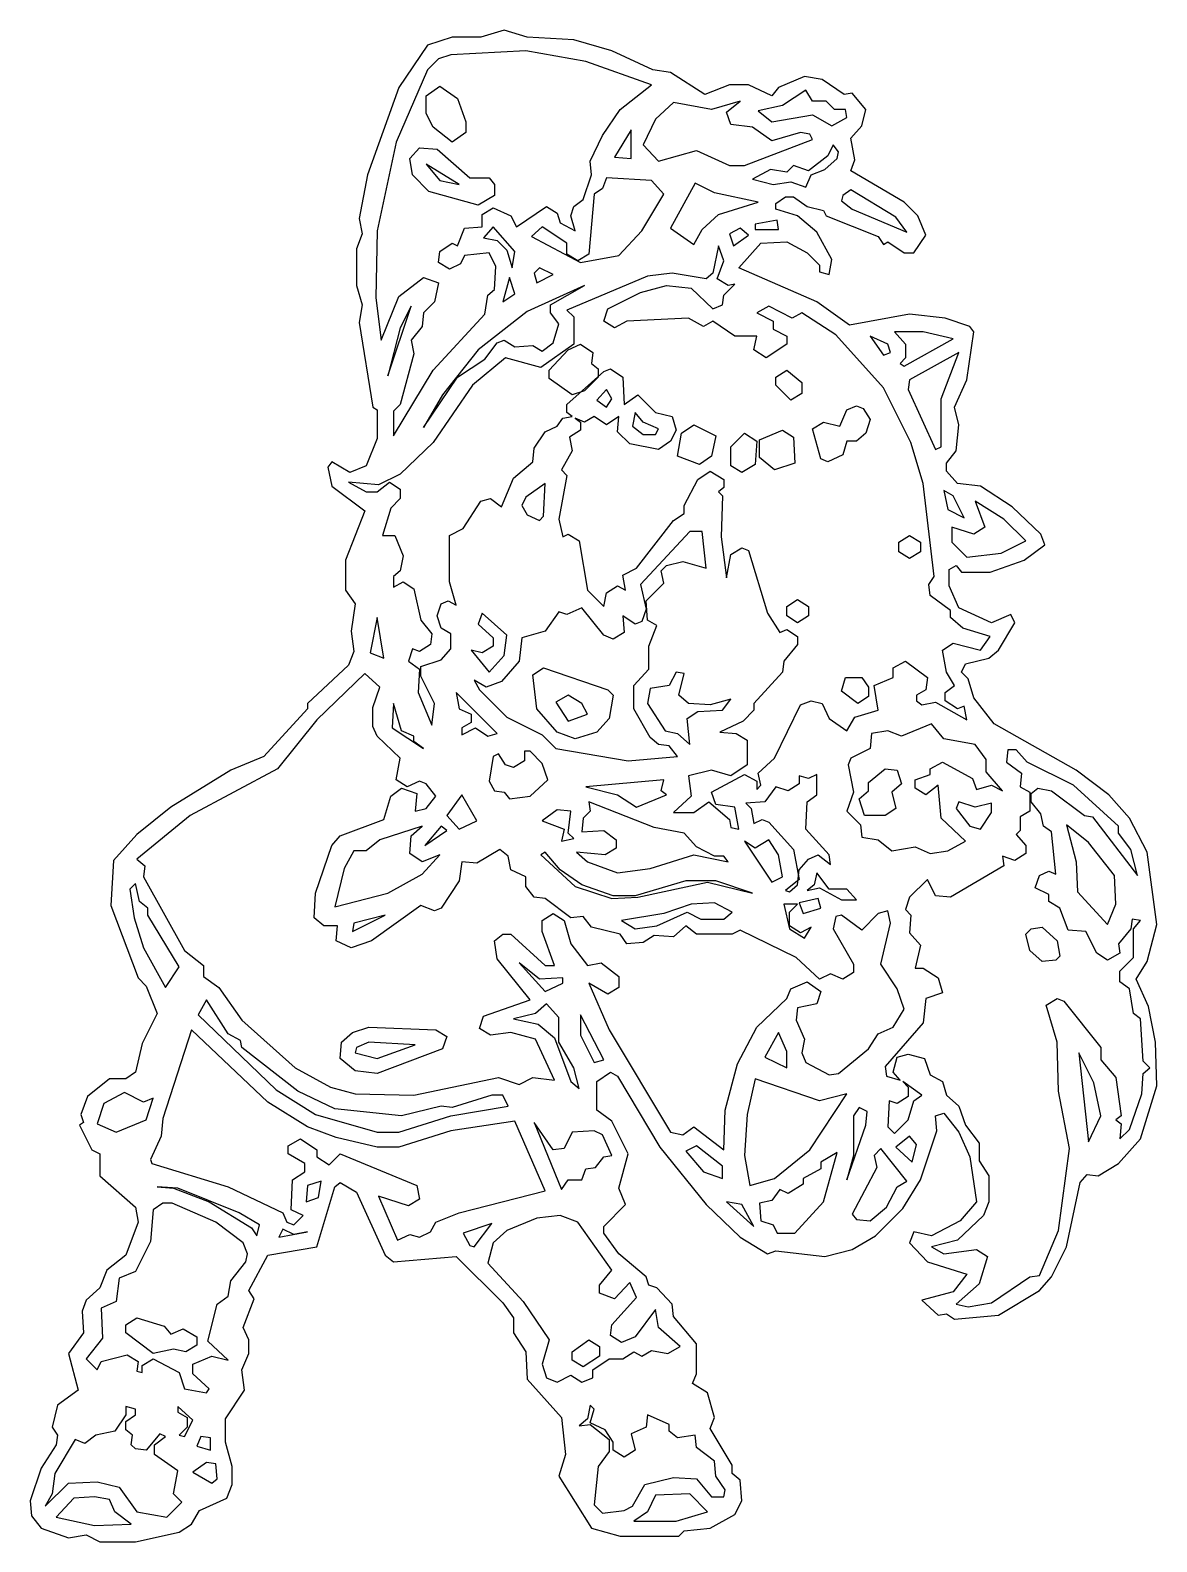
# Model space of a CAD drawing. Header units: millimetres. Extents: x 2 to 31.8, y 2 to 42.
import ezdxf

# ---------------------------------------------------------------- set-up
doc = ezdxf.new("R2010")
doc.units = ezdxf.units.MM
doc.layers.add('CUT_OUTER', color=7, linetype='Continuous')
for name, color, linetype, true_color in [('FILL_BLUE', 3, 'Continuous', 0x2867c5), ('FILL_CREAM', 3, 'Continuous', 0xf1d7bb), ('FILL_DARK_BLUE', 4, 'Continuous', 0x16478e), ('FILL_GRAY', 2, 'Continuous', 0xaeb8c1), ('FILL_HAIR', 5, 'Continuous', 0x95502a), ('FILL_HAIR_DARK', 6, 'Continuous', 0x68351f), ('FILL_RED', 5, 'Continuous', 0xde505d), ('FILL_SKIN', 7, 'Continuous', 0xf2bf94), ('FILL_SKIN_SHADOW', 1, 'Continuous', 0xdc926e), ('FILL_WHITE', 1, 'Continuous', 0xf2f0e9)]:
    doc.layers.add(name, color=color, linetype=linetype, true_color=true_color)

msp = doc.modelspace()

# ---------------------------------------------------------------- linework, layer by layer
at = {"layer": 'CUT_OUTER'}
msp.add_lwpolyline([(23.733, 40.339), (23.516, 40.303), (22.939, 40.7), (22.469, 40.773), (21.783, 40.484), (21.603, 40.267), (20.989, 40.556), (20.484, 40.556), (19.834, 40.303), (18.931, 40.881), (18.462, 40.953), (17.379, 41.458), (16.368, 41.747), (15.141, 41.819), (14.527, 42), (13.913, 41.819), (13.155, 41.819), (12.505, 41.603), (11.747, 40.484), (10.917, 38.173), (10.7, 37.018), (10.773, 36.621), (10.628, 36.224), (10.628, 35.249), (10.773, 34.744), (10.7, 34.274), (11.061, 32.036), (11.17, 31.964), (11.17, 31.206), (10.881, 30.484), (10.448, 30.303), (9.978, 30.592), (9.87, 30.448), (9.978, 29.942), (10.845, 29.292), (10.339, 27.993), (10.339, 27.199), (10.592, 26.838), (10.484, 26.116), (10.556, 25.574), (10.412, 25.213), (9.329, 24.202), (9.329, 24.058), (8.173, 22.794), (7.307, 22.433), (5.718, 21.458), (4.816, 20.736), (4.202, 20.051), (4.13, 18.859), (4.852, 16.946), (5.069, 16.729), (5.357, 16.007), (4.96, 15.213), (4.78, 14.455), (4.527, 14.274), (4.094, 14.274), (3.516, 13.805), (3.336, 13.336), (3.408, 13.119), (3.3, 13.047), (3.625, 12.397), (3.841, 12.289), (3.841, 11.711), (4.78, 10.881), (4.852, 10.484), (4.527, 9.617), (4.022, 9.22), (3.841, 8.751), (3.48, 8.426), (3.372, 8.137), (3.408, 7.56), (3.011, 7.018), (3.264, 6.043), (2.722, 5.646), (2.578, 5.069), (2.722, 4.852), (2.686, 4.599), (2.289, 3.986), (2, 3.119), (2.036, 2.722), (2.289, 2.397), (3.011, 2.144), (3.48, 2.217), (3.841, 2.036), (4.78, 2.036), (5.935, 2.289), (6.26, 2.505), (6.477, 2.866), (7.199, 3.191), (7.343, 3.552), (7.343, 4.022), (7.162, 4.671), (7.162, 5.285), (7.668, 6.043), (7.596, 6.585), (7.776, 7.018), (7.776, 7.379), (7.632, 7.704), (7.921, 8.462), (7.776, 8.679), (8.282, 9.617), (9.581, 9.834), (10.051, 11.422), (10.195, 11.531), (10.628, 11.278), (11.386, 9.617), (11.603, 9.437), (13.264, 9.581), (14.491, 8.354), (14.78, 7.957), (14.78, 7.56), (15.105, 7.054), (15.141, 6.332), (16.043, 5.321), (16.152, 4.347), (15.971, 3.769), (16.838, 2.397), (17.596, 2.181), (19.148, 2.181), (19.292, 2.325), (19.978, 2.397), (20.628, 2.758), (20.809, 3.119), (20.773, 3.661), (20.556, 3.841), (20.556, 4.058), (19.978, 5.032), (20.087, 5.321), (19.906, 5.971), (19.509, 6.224), (19.617, 6.477), (19.617, 7.271), (19.004, 7.993), (18.968, 8.318), (18.57, 8.751), (18.354, 8.823), (18.282, 9.04), (17.56, 9.653), (17.162, 10.195), (17.162, 10.375), (17.74, 10.953), (17.56, 11.386), (17.812, 12.289), (17.379, 13.155), (16.982, 13.444), (16.982, 14.202), (17.343, 14.455), (17.523, 14.347), (18.643, 12.469), (19.87, 10.953), (20.773, 10.087), (21.495, 9.653), (21.711, 9.726), (23.011, 9.581), (23.733, 9.762), (24.347, 10.123), (25.069, 10.845), (25.538, 11.603), (25.971, 12.903), (25.935, 13.3), (26.152, 13.372), (26.549, 12.866), (26.838, 12.217), (27.018, 11.025), (26.585, 10.52), (25.827, 10.123), (25.357, 10.231), (25.249, 9.942), (25.718, 9.437), (26.765, 9.112), (26.404, 8.643), (25.574, 8.426), (26.007, 8.029), (26.224, 8.065), (26.44, 7.921), (27.596, 8.029), (28.679, 8.679), (29.004, 9.04), (29.401, 9.834), (29.762, 11.531), (29.942, 11.747), (30.231, 11.711), (30.773, 12.036), (31.35, 12.686), (31.783, 14.094), (31.747, 15.249), (31.567, 16.188), (31.242, 16.91), (31.531, 17.379), (31.783, 18.354), (31.531, 20.267), (31.061, 21.17), (30.52, 21.783), (29.653, 22.433), (27.487, 23.661), (26.946, 24.347), (26.801, 24.852), (26.621, 25.032), (26.729, 25.249), (27.343, 25.394), (27.596, 25.61), (28.029, 26.332), (27.921, 26.549), (27.415, 26.332), (26.549, 26.729), (26.296, 27.307), (26.296, 27.74), (26.477, 27.848), (26.621, 27.668), (27.379, 27.668), (28.282, 27.993), (28.823, 28.39), (28.715, 28.679), (27.957, 29.401), (27.126, 29.942), (26.513, 30.014), (26.224, 30.339), (26.224, 30.556), (26.477, 30.881), (26.549, 31.567), (26.44, 32.036), (26.765, 32.758), (26.946, 34.022), (26.838, 34.166), (26.188, 34.383), (25.249, 34.491), (23.661, 34.202), (22.794, 34.816), (20.736, 35.718), (21.314, 36.368), (22, 36.404), (22.542, 36.116), (22.866, 35.791), (22.866, 35.61), (23.119, 35.538), (23.191, 35.935), (22.794, 36.657), (22.289, 37.09), (21.711, 37.271), (21.711, 37.415), (21.964, 37.596), (22.181, 37.596), (22.542, 37.343), (22.975, 37.235), (23.047, 37.09), (24.419, 36.549), (24.563, 36.332), (24.671, 36.404), (25.105, 36.116), (25.357, 36.116), (25.682, 36.585), (25.466, 37.09), (25.105, 37.451), (23.697, 38.282), (23.805, 38.57), (23.697, 39.148), (23.986, 39.473), (24.094, 39.906)], close=True, dxfattribs=at)
at = {"layer": 'FILL_BLUE'}
for points in [[(24.852, 34.022), (25.141, 33.697), (25.141, 33.336), (24.996, 33.191), (25.105, 33.119), (26.404, 33.841), (25.61, 34.022)], [(26.368, 28.859), (26.368, 28.462), (26.765, 28.065), (27.668, 28.173), (28.318, 28.498), (27.74, 29.076), (26.982, 29.545), (27.235, 28.859), (26.946, 28.679)], [(11.603, 24.202), (11.567, 23.552), (12.397, 23.011), (12.144, 23.191), (12.144, 23.336), (11.819, 23.48)], [(13.408, 21.783), (13.011, 21.242), (13.336, 20.881), (13.805, 21.097)], [(16.44, 20.267), (16.729, 20.014), (17.523, 19.726), (18.39, 19.834), (19.545, 20.195), (20.448, 20.014), (20.339, 20.159), (20.087, 20.159), (19.617, 20.412), (19.292, 20.773), (18.498, 20.917), (16.765, 21.603), (16.801, 21.35), (16.621, 21.17), (16.585, 20.809), (17.162, 20.845), (17.487, 20.592), (17.487, 20.375), (17.199, 20.195)], [(12.361, 20.953), (11.242, 20.592), (10.881, 20.303), (10.556, 20.303), (10.303, 19.834), (10.051, 18.823), (11.458, 19.184), (12.361, 19.69), (12.83, 20.195), (12.361, 20.014), (12.036, 20.231), (12.072, 20.7)], [(15.502, 20.195), (16.404, 19.365), (17.379, 19.04), (18.065, 19.076), (19.906, 19.473), (21.097, 19.184), (20.123, 19.509), (19.329, 19.509), (17.993, 19.112), (17.415, 19.112), (16.585, 19.401), (16.007, 19.798), (15.61, 20.267)], [(5.177, 12.144), (5.213, 12.036), (7.235, 11.422), (8.679, 10.736), (8.787, 10.484), (8.968, 10.412), (9.22, 10.664), (8.895, 10.809), (8.931, 11.603), (9.256, 11.819), (9.256, 12.036), (8.823, 12.289), (8.823, 12.505), (9.148, 12.686), (9.581, 12.397), (9.581, 12.217), (9.906, 12), (10.195, 12.289), (12.217, 11.458), (12.289, 11.097), (12, 10.917), (11.206, 11.17), (11.711, 10.014), (12.036, 10.159), (12.289, 10.087), (12.578, 10.231), (12.722, 10.484), (13.336, 10.736), (15.61, 11.314), (14.816, 13.155), (13.119, 12.903), (11.747, 12.469), (11.17, 12.469), (10.087, 12.722), (9.329, 13.011), (8.282, 13.661), (6.26, 15.574), (5.502, 13.227), (5.466, 12.758)]]:
    msp.add_lwpolyline(points, close=True, dxfattribs=at)
at = {"layer": 'FILL_CREAM'}
for points in [[(12.469, 38.462), (12.83, 38.029), (13.336, 37.921)], [(18.751, 37.668), (18.426, 38.029), (17.235, 38.101), (17.126, 37.812), (16.91, 37.668), (16.765, 36.079), (16.477, 35.899), (16.188, 36.079), (16.188, 36.368), (15.538, 36.801), (15.249, 36.549), (16.549, 35.863), (17.56, 36.043), (18.173, 36.693)], [(14.238, 36.801), (13.986, 36.513), (14.347, 36.44), (14.599, 36.188), (14.744, 35.718), (14.816, 36.152)], [(14.671, 35.466), (14.491, 34.816), (14.816, 35.032)], [(12.072, 34.708), (11.783, 34.13), (11.458, 32.866)], [(11.17, 26.477), (10.989, 25.538), (11.35, 25.394)], [(13.949, 26.585), (13.841, 26.296), (14.238, 25.935), (14.238, 25.718), (13.949, 25.538), (13.661, 25.61), (14.13, 25.032), (14.527, 25.466), (14.599, 26.007)], [(19.076, 25.032), (18.895, 24.671), (18.39, 24.599), (18.318, 24.202), (18.787, 23.48), (19.112, 23.408), (19.437, 23.119), (19.365, 23.805), (19.653, 23.986), (20.303, 24.022), (20.52, 24.31), (19.978, 24.166), (19.401, 24.202), (19.148, 24.419), (19.292, 24.996)], [(4.78, 19.437), (4.635, 19.292), (4.744, 18.534), (4.996, 17.74), (5.574, 16.693), (5.935, 17.235), (5.105, 18.606), (5.105, 18.787), (4.888, 18.968)], [(20.556, 18.679), (20.087, 18.931), (19.473, 18.895), (18.751, 18.643), (17.632, 18.462), (17.993, 18.245), (18.57, 18.318), (19.365, 18.679), (19.726, 18.498), (20.339, 18.498)], [(11.386, 18.606), (10.556, 18.39), (10.52, 18.173)], [(14.924, 17.343), (15.61, 16.585), (16.079, 16.801), (16.079, 16.946), (15.466, 16.91)], [(14.78, 15.863), (15.43, 15.718), (15.863, 15.357), (16.296, 14.202), (16.513, 14.022), (16.368, 14.563), (15.971, 15.249), (15.971, 15.899), (15.646, 16.26), (15.357, 16.007)], [(10.592, 14.96), (11.17, 14.816), (12.181, 15.177), (10.953, 15.249), (10.628, 15.105)], [(19.329, 12.361), (19.798, 11.819), (20.303, 11.639), (20.303, 11.964), (19.617, 12.505)], [(23.336, 12.325), (22.903, 12.072), (22.903, 11.892), (22.433, 11.639), (22.433, 11.495), (22.036, 11.242), (21.819, 11.35), (21.603, 11.061), (21.278, 10.989), (21.314, 10.52), (21.639, 10.412), (21.747, 10.195), (22.217, 10.195), (22.975, 11.025)], [(6.296, 3.877), (6.801, 3.588), (6.946, 3.697), (6.91, 4.094), (6.657, 4.13)]]:
    msp.add_lwpolyline(points, close=True, dxfattribs=at)
at = {"layer": 'FILL_DARK_BLUE'}
for points in [[(24.202, 33.913), (24.563, 33.408), (24.744, 33.48), (24.671, 33.697)], [(26.549, 33.48), (25.249, 32.758), (25.213, 32.505), (25.935, 30.917), (26.079, 30.989), (26.079, 32.253)], [(26.152, 29.834), (26.26, 29.329), (26.693, 29.112), (26.404, 29.69)], [(13.264, 24.491), (13.336, 24.058), (13.661, 23.913), (13.661, 23.697), (13.408, 23.552), (13.408, 23.372), (13.769, 23.552), (14.094, 23.336), (14.347, 23.408)], [(18.823, 21.783), (18.679, 21.892), (18.751, 22.181), (16.693, 22), (17.523, 21.783), (18.029, 21.458)], [(15.538, 21.097), (16.116, 20.881), (16.043, 20.556), (16.368, 20.628), (16.224, 20.773), (16.296, 21.35), (15.935, 21.386)], [(13.011, 20.845), (12.866, 20.953), (12.433, 20.448)], [(6.44, 15.971), (8.498, 13.986), (9.545, 13.336), (11.17, 12.866), (11.747, 12.866), (13.119, 13.3), (14.635, 13.552), (14.491, 13.841), (14.202, 13.841), (13.155, 13.516), (12.866, 13.552), (11.819, 13.3), (10.051, 13.48), (9.076, 13.949), (7.596, 15.105), (7.56, 15.285), (7.235, 15.466), (6.657, 16.368)], [(16.549, 15.971), (16.549, 15.43), (16.91, 14.708), (17.162, 14.78)], [(9.69, 11.567), (9.329, 11.458), (9.292, 11.025), (9.617, 11.134)], [(8.57, 10.087), (9.329, 10.231), (8.968, 10.159), (8.679, 10.303)]]:
    msp.add_lwpolyline(points, close=True, dxfattribs=at)
at = {"layer": 'FILL_GRAY'}
for points in [[(6.513, 4.816), (6.404, 4.563), (6.765, 4.455), (6.765, 4.78)], [(2.686, 2.686), (3.697, 2.469), (4.671, 2.505), (4.238, 2.83), (4.094, 3.155), (3.697, 3.227), (3.155, 3.191)], [(19.906, 2.83), (19.437, 3.3), (18.534, 3.264), (18.318, 2.83), (17.957, 2.578), (19.076, 2.578)]]:
    msp.add_lwpolyline(points, close=True, dxfattribs=at)
at = {"layer": 'FILL_HAIR'}
for points in [[(21.747, 36.982), (21.17, 36.874), (21.17, 36.729), (21.783, 36.729)], [(20.195, 36.296), (20.051, 35.574), (19.87, 35.43), (18.968, 35.574), (18.318, 35.502), (16.188, 34.599), (16.368, 34.419), (16.368, 33.697), (15.502, 33.083), (14.563, 33.336), (13.697, 32.614), (12.65, 31.097), (11.783, 30.267), (11.206, 29.978), (10.412, 30.051), (10.881, 29.798), (11.17, 29.798), (11.495, 30.051), (11.783, 29.87), (11.783, 29.617), (11.531, 29.365), (11.314, 28.643), (11.639, 28.643), (11.856, 28.101), (11.783, 27.704), (11.603, 27.56), (11.603, 27.271), (11.856, 27.415), (12.144, 27.235), (12.325, 26.404), (12.614, 26.043), (12.578, 25.755), (12.289, 25.574), (12.108, 25.646), (12, 25.321), (12.289, 25.105), (12.253, 24.491), (12.614, 23.625), (12.686, 24.202), (12.325, 24.924), (12.325, 25.177), (12.866, 25.357), (13.119, 25.646), (13.119, 26.043), (12.866, 26.188), (12.758, 26.513), (12.866, 26.838), (13.047, 26.91), (13.264, 26.801), (13.083, 27.415), (13.083, 28.643), (13.444, 28.823), (13.913, 29.545), (14.166, 29.617), (14.455, 29.401), (14.78, 30.159), (15.285, 30.592), (15.321, 30.953), (15.61, 31.386), (15.935, 31.531), (16.079, 31.747), (16.332, 31.783), (16.188, 31.892), (16.188, 32.108), (17.162, 32.975), (17.343, 33.047), (17.668, 32.83), (17.704, 32.108), (18.065, 32.361), (18.534, 31.892), (18.968, 31.783), (19.076, 31.422), (18.931, 31.134), (18.606, 30.917), (17.848, 31.061), (17.523, 31.386), (17.56, 31.783), (17.235, 31.567), (16.91, 31.783), (16.657, 31.639), (16.404, 31.747), (16.549, 31.639), (16.549, 31.422), (16.26, 31.242), (16.332, 30.881), (16.043, 30.375), (16.188, 30.231), (15.971, 29.076), (16.079, 28.606), (16.224, 28.679), (16.513, 28.498), (16.729, 27.199), (17.162, 26.765), (17.235, 27.126), (17.523, 27.307), (17.74, 27.199), (17.668, 27.596), (18.029, 27.776), (19.004, 29.04), (19.292, 29.22), (19.292, 29.437), (19.653, 30.123), (19.978, 30.339), (20.339, 30.123), (20.339, 29.906), (20.195, 29.798), (20.303, 29.69), (20.267, 28.606), (20.412, 27.523), (20.52, 28.137), (20.809, 28.318), (20.989, 28.245), (21.495, 26.585), (21.819, 26.079), (22, 26.152), (22.289, 25.971), (22.289, 25.755), (21.928, 25.321), (21.892, 25.032), (21.134, 24.202), (21.134, 24.022), (20.845, 23.733), (20.231, 23.444), (20.664, 23.408), (20.953, 23.227), (20.953, 22.578), (20.52, 22.289), (20.014, 22.433), (19.401, 22.289), (19.473, 21.747), (19.004, 21.314), (19.545, 21.314), (19.942, 21.603), (20.484, 21.134), (20.52, 20.917), (20.736, 20.881), (20.628, 21.458), (20.123, 21.531), (20.014, 21.856), (20.881, 22.325), (21.206, 22.144), (21.206, 21.928), (21.314, 22.036), (21.242, 22.361), (21.675, 22.758), (22.361, 24.166), (22.65, 24.274), (22.939, 24.202), (23.119, 23.805), (23.588, 23.48), (23.805, 23.841), (24.419, 24.022), (24.31, 24.671), (24.816, 24.888), (24.816, 25.141), (25.141, 25.321), (25.718, 24.888), (25.682, 24.563), (25.43, 24.419), (25.43, 24.274), (25.574, 24.166), (25.935, 24.238), (26.765, 23.769), (26.693, 24.13), (26.513, 24.058), (26.188, 24.274), (26.188, 24.491), (26.44, 24.671), (26.224, 25.032), (26.116, 25.61), (26.404, 25.791), (27.126, 25.61), (27.379, 25.971), (26.657, 26.188), (26.332, 26.477), (26.332, 26.657), (25.791, 27.054), (25.755, 27.343), (25.899, 27.56), (25.61, 30.014), (25.285, 31.097), (24.563, 32.542), (23.3, 33.949), (22.397, 34.527), (22.144, 34.383), (21.531, 34.708), (21.206, 34.527), (21.639, 34.31), (21.639, 34.094), (22, 33.913), (22, 33.697), (21.458, 33.336), (21.134, 33.552), (21.206, 33.913), (20.628, 33.913), (20.051, 34.31), (19.798, 34.166), (19.401, 34.383), (17.776, 34.31), (17.451, 34.13), (17.162, 34.31), (17.271, 34.635), (18.137, 35.069), (18.823, 35.249), (19.473, 35.177), (20.051, 34.635), (20.303, 34.744), (20.339, 34.996), (20.628, 35.285), (20.448, 35.249), (20.159, 35.43), (20.339, 35.899)], [(16.549, 33.697), (16.874, 33.48), (16.838, 33.191), (17.018, 33.047), (17.018, 32.83), (16.657, 32.469), (16.332, 32.361), (15.718, 32.794), (15.718, 33.011), (16.224, 33.552)], [(22, 33.011), (22.397, 32.686), (22.397, 32.397), (22.108, 32.217), (21.711, 32.614), (21.711, 32.83)], [(24.022, 32), (24.202, 31.711), (24.094, 31.35), (23.841, 31.134), (23.588, 31.134), (23.48, 30.773), (23.083, 30.592), (22.903, 30.664), (22.686, 31.458), (22.975, 31.639), (23.408, 31.531), (23.588, 31.964), (23.841, 32.072)], [(19.545, 31.567), (20.123, 31.278), (20.014, 30.736), (19.69, 30.52), (19.112, 30.736), (19.22, 31.35)], [(20.881, 31.35), (21.206, 31.134), (21.17, 30.52), (20.809, 30.303), (20.52, 30.484), (20.52, 30.989)], [(21.892, 31.422), (22.181, 31.242), (22.217, 30.556), (21.675, 30.375), (21.278, 30.7), (21.278, 31.17)], [(25.249, 28.643), (25.538, 28.462), (25.538, 28.209), (25.249, 28.029), (24.96, 28.209), (24.96, 28.462)], [(22.289, 26.946), (22.578, 26.765), (22.578, 26.513), (22.289, 26.332), (22, 26.513), (22, 26.765)], [(23.552, 24.888), (23.986, 24.888), (24.166, 24.635), (24.166, 24.383), (23.877, 24.202), (23.444, 24.527)], [(28.065, 22.975), (27.848, 22.975), (27.812, 22.65), (28.209, 22.361), (28.173, 22), (28.426, 21.856), (28.426, 21.35), (28.173, 21.206), (28.173, 20.845), (28.065, 20.736), (28.318, 20.448), (28.318, 20.231), (28.029, 20.051), (27.704, 20.159), (27.74, 19.906), (26.332, 19.076), (25.935, 19.112), (25.718, 19.545), (25.249, 19.076), (25.141, 18.751), (25.285, 18.606), (25.249, 18.137), (25.538, 17.812), (25.394, 17.199), (25.61, 17.199), (26.007, 16.946), (26.116, 16.549), (25.682, 16.404), (25.61, 15.755), (24.599, 14.599), (24.635, 14.347), (24.996, 14.238), (24.816, 14.455), (24.924, 14.852), (25.213, 14.924), (25.646, 14.816), (25.791, 14.383), (26.116, 14.202), (26.224, 13.841), (26.549, 13.552), (26.729, 13.047), (27.09, 12.578), (27.09, 12.108), (27.343, 11.711), (27.343, 11.025), (27.199, 10.664), (26.513, 10.014), (25.827, 9.834), (26.152, 9.653), (27.018, 9.762), (27.307, 9.581), (27.09, 8.859), (26.477, 8.318), (26.801, 8.245), (27.415, 8.354), (28.426, 9.04), (28.679, 9.076), (29.184, 10.267), (29.473, 12.433), (29.184, 13.949), (29.148, 15.249), (28.859, 16.224), (29.148, 16.404), (29.329, 16.332), (30.303, 15.105), (30.303, 14.78), (30.7, 14.31), (30.845, 13.3), (30.7, 13.191), (30.845, 13.083), (30.809, 12.686), (31.061, 12.939), (31.386, 13.877), (31.422, 14.419), (31.603, 14.563), (31.422, 14.744), (31.35, 15.863), (31.17, 16.007), (31.061, 16.657), (30.809, 16.838), (30.809, 17.126), (31.17, 17.487), (31.17, 18.245), (31.35, 18.462), (31.134, 18.498), (31.097, 18.245), (30.773, 17.848), (30.809, 17.596), (30.484, 17.415), (30.195, 17.596), (29.906, 18.173), (29.437, 18.209), (29.22, 18.787), (28.931, 18.968), (28.931, 19.148), (28.57, 19.329), (28.679, 19.653), (28.931, 19.762), (29.112, 19.69), (29.004, 20.809), (28.787, 20.953), (28.715, 21.278), (28.462, 21.603), (28.462, 21.819), (28.643, 21.964), (29.004, 21.892), (29.87, 21.242), (30.087, 21.206), (31.278, 19.653), (31.097, 20.339), (30.773, 20.773), (30.773, 20.953), (29.581, 22.036), (28.354, 22.65)], [(20.881, 20.556), (21.603, 19.473), (21.892, 19.617), (21.783, 20.195), (21.531, 20.592), (21.17, 20.375)], [(22.542, 19.256), (22.866, 19.329), (23.444, 19.004), (23.841, 19.004), (23.588, 19.292), (23.119, 19.292), (22.794, 19.726), (22.722, 19.401)], [(21.928, 18.895), (22.072, 18.245), (22.469, 17.993), (22.65, 18.282), (22.361, 18.137), (22.072, 18.318), (22.072, 18.679), (22.289, 18.895)], [(28.462, 18.245), (28.751, 18.282), (29.148, 17.921), (29.22, 17.523), (29.112, 17.415), (28.751, 17.379), (28.426, 17.668), (28.318, 18.101)], [(25.069, 14.202), (25.213, 14.058), (25.213, 13.805), (24.924, 13.625), (24.708, 13.697), (24.671, 13.011), (24.852, 12.83), (25.213, 13.191), (25.357, 13.697), (25.574, 13.841)], [(24.491, 12.433), (24.31, 12.253), (24.383, 11.928), (23.733, 10.7), (23.841, 10.556), (24.202, 10.52), (24.635, 10.881), (24.924, 11.422), (25.177, 11.567)]]:
    msp.add_lwpolyline(points, close=True, dxfattribs=at)
at = {"layer": 'FILL_HAIR_DARK'}
for points in [[(22.794, 22.325), (22.578, 22.217), (22.325, 22.289), (22.325, 22.072), (22.036, 21.892), (21.711, 22), (21.422, 21.603), (20.917, 21.567), (21.061, 21.422), (21.134, 21.025), (21.35, 21.134), (21.531, 21.061), (22.181, 20.339), (22.325, 19.545), (21.964, 19.256), (22.072, 19.22), (22.289, 19.401), (22.325, 19.798), (22.578, 20.087), (22.83, 20.195), (23.155, 19.942), (23.119, 20.195), (22.505, 20.881), (22.542, 21.603), (22.794, 21.783)], [(22.83, 19.04), (22.325, 18.931), (22.433, 18.643), (22.903, 18.787)], [(25.249, 12.758), (24.888, 12.469), (25.321, 12.072), (25.43, 12.542)]]:
    msp.add_lwpolyline(points, close=True, dxfattribs=at)
at = {"layer": 'FILL_RED'}
msp.add_lwpolyline([(26.549, 21.603), (26.477, 21.422), (26.838, 20.953), (27.126, 20.881), (27.415, 21.314), (27.415, 21.567), (26.982, 21.458)], close=True, dxfattribs=at)
at = {"layer": 'FILL_SKIN'}
for points in [[(21.242, 39.87), (21.603, 39.581), (22.686, 39.762), (23.191, 39.473), (23.588, 39.69), (23.552, 39.906), (23.264, 39.906), (23.047, 40.123), (22.686, 40.123), (22.505, 40.412), (21.892, 40.014)], [(17.884, 39.365), (17.451, 38.643), (17.884, 38.606)], [(23.372, 38.787), (23.227, 38.968), (23.083, 38.679), (22.578, 38.282), (22.181, 38.426), (22, 38.245), (21.567, 38.318), (21.097, 38.065), (21.639, 37.921), (22.108, 37.993), (22.505, 37.848), (22.65, 38.173), (23.011, 38.318), (23.336, 38.606)], [(15.899, 24.238), (16.224, 23.733), (16.729, 23.913), (16.585, 24.202), (16.224, 24.419)], [(21.783, 15.502), (21.422, 14.852), (22, 14.563), (22, 14.996)], [(23.588, 13.877), (22.866, 13.697), (21.17, 14.274), (20.953, 13.336), (20.881, 12.253), (21.025, 11.458), (21.675, 11.639), (22.614, 12.397)], [(5.357, 11.422), (5.791, 11.386), (6.729, 11.025), (7.848, 10.339), (7.993, 10.123), (8.065, 10.412), (7.523, 10.736), (5.899, 11.386)], [(14.202, 10.448), (13.444, 10.195), (13.625, 9.87), (13.733, 9.834)]]:
    msp.add_lwpolyline(points, close=True, dxfattribs=at)
at = {"layer": 'FILL_SKIN_SHADOW'}
for points in [[(20.773, 36.765), (20.484, 36.621), (20.592, 36.296), (20.989, 36.585)], [(16.657, 35.249), (15.141, 34.563), (13.841, 33.552), (12.903, 32.361), (12.397, 31.495), (13.3, 32.83), (14.022, 33.3), (14.347, 33.733), (14.527, 33.805), (14.816, 33.625), (15.285, 33.661), (15.538, 33.516), (15.827, 33.733), (15.971, 34.238), (15.755, 34.527), (15.755, 34.744)], [(17.235, 32.505), (16.982, 32.217), (17.235, 32.036), (17.379, 32.253)], [(17.993, 31.892), (17.921, 31.531), (18.209, 31.314), (18.534, 31.314), (18.606, 31.458), (18.209, 31.639)]]:
    msp.add_lwpolyline(points, close=True, dxfattribs=at)
at = {"layer": 'FILL_WHITE'}
for points in [[(18.426, 40.556), (16.693, 41.17), (15.105, 41.458), (13.119, 41.35), (12.794, 41.242), (12.505, 40.953), (11.675, 39.04), (11.17, 36.693), (11.134, 34.924), (11.278, 33.805), (11.747, 34.96), (12.397, 35.466), (12.794, 35.321), (12.686, 34.816), (12.397, 34.527), (12.361, 34.166), (12.072, 33.805), (12.144, 33.444), (11.783, 32.108), (11.603, 31.928), (11.603, 31.278), (12.65, 33.011), (14.022, 34.491), (14.094, 34.996), (14.274, 35.141), (14.31, 35.755), (14.13, 36.116), (13.48, 36.043), (13.372, 35.827), (13.083, 35.682), (12.794, 35.863), (12.83, 36.152), (13.155, 36.368), (13.3, 36.296), (13.48, 36.765), (13.949, 36.801), (13.949, 37.126), (14.238, 37.307), (14.708, 37.09), (14.852, 36.801), (15.646, 37.343), (15.935, 37.162), (16.007, 36.91), (16.404, 36.693), (16.296, 37.09), (16.368, 37.343), (16.621, 37.523), (16.838, 38.173), (16.801, 38.534), (17.126, 39.22), (17.596, 39.906)], [(12.83, 40.52), (13.3, 40.195), (13.516, 39.581), (13.516, 39.292), (13.155, 39.04), (12.65, 39.437), (12.469, 39.798), (12.469, 40.267)], [(22.686, 39.112), (22.614, 39.256), (22.361, 39.292), (21.603, 39.076), (21.097, 39.437), (20.52, 39.509), (20.412, 39.834), (20.773, 40.123), (20.014, 39.906), (19.004, 40.087), (18.534, 39.653), (18.209, 38.968), (18.606, 38.534), (19.617, 38.823), (20.484, 38.426), (20.881, 38.426)], [(12.036, 38.606), (12.289, 38.895), (12.758, 38.859), (13.625, 38.101), (14.13, 38.101), (14.274, 37.921), (14.274, 37.632), (13.841, 37.379), (12.542, 37.74), (12.108, 38.173)], [(18.931, 36.765), (19.545, 36.332), (19.762, 36.729), (20.195, 37.126), (21.242, 37.451), (20.087, 37.704), (19.581, 37.957)], [(23.48, 37.632), (23.444, 37.487), (23.733, 37.271), (25.177, 36.657), (24.888, 37.054), (23.697, 37.776)], [(15.321, 35.574), (15.394, 35.321), (15.827, 35.538), (15.466, 35.718)], [(15.61, 30.014), (15.105, 29.653), (14.996, 29.437), (15.141, 29.184), (15.466, 29.04), (15.574, 29.148)], [(19.762, 28.751), (19.437, 28.751), (18.137, 27.343), (18.282, 26.693), (18.173, 26.368), (17.993, 26.296), (17.668, 26.513), (17.704, 26.079), (17.415, 25.899), (17.162, 26.007), (16.585, 26.729), (16.188, 26.549), (15.971, 26.621), (15.61, 26.116), (14.996, 25.935), (14.924, 25.321), (14.455, 24.78), (14.058, 24.635), (13.733, 24.816), (13.877, 24.563), (14.599, 23.841), (15.538, 23.372), (15.899, 23.011), (17.812, 22.686), (19.112, 22.794), (18.895, 23.083), (18.606, 23.119), (18.39, 23.3), (17.957, 24.058), (17.957, 24.671), (18.354, 25.105), (18.354, 25.718), (18.57, 26.26), (18.318, 26.404), (18.282, 26.91), (18.751, 27.379), (18.679, 27.704), (18.823, 27.848), (19.256, 27.957), (19.87, 27.776)], [(4.816, 20.087), (5.032, 19.906), (4.996, 19.617), (6.079, 17.668), (6.585, 17.271), (6.585, 16.982), (6.982, 16.693), (7.596, 15.827), (9.004, 14.563), (9.942, 14.058), (10.592, 13.877), (12.144, 13.841), (14.383, 14.31), (14.924, 14.13), (15.285, 14.31), (15.863, 14.238), (15.357, 15.321), (14.708, 15.502), (14.166, 15.43), (13.877, 15.61), (13.986, 15.935), (15.213, 16.368), (14.347, 17.451), (14.274, 17.921), (14.491, 18.101), (14.708, 18.101), (15.61, 17.271), (15.863, 17.271), (15.538, 18.173), (15.538, 18.462), (15.827, 18.643), (16.116, 18.462), (16.296, 17.848), (16.729, 17.271), (17.09, 17.343), (17.56, 16.982), (17.56, 16.693), (17.271, 16.513), (16.765, 16.801), (17.307, 15.574), (18.931, 12.866), (19.256, 12.794), (19.545, 13.011), (20.339, 12.397), (20.375, 13.444), (20.7, 14.671), (21.206, 15.646), (22, 16.404), (22.108, 16.657), (22.542, 16.838), (22.903, 16.585), (22.794, 16.26), (22.289, 16.152), (22.253, 15.827), (22.469, 15.321), (22.397, 14.96), (22.505, 14.708), (23.119, 14.383), (23.372, 14.419), (24.166, 15.069), (24.419, 15.466), (24.816, 15.646), (25.105, 16.116), (24.924, 16.657), (24.491, 17.307), (24.744, 18.39), (24.671, 18.715), (24.419, 18.643), (23.986, 18.209), (23.444, 18.606), (23.3, 18.57), (23.227, 18.245), (23.769, 17.307), (23.769, 17.09), (23.48, 16.91), (23.155, 17.054), (22.866, 16.91), (22.253, 17.487), (20.773, 18.209), (20.556, 18.101), (19.617, 18.101), (19.329, 18.318), (19.004, 18.029), (18.498, 18.065), (18.209, 17.884), (17.776, 17.848), (17.596, 18.101), (16.838, 18.282), (16.621, 18.57), (16.296, 18.534), (15.61, 19.04), (15.321, 19.076), (15.105, 19.365), (15.105, 19.617), (14.708, 19.798), (14.635, 20.159), (14.419, 20.339), (13.805, 19.978), (13.408, 20.014), (13.336, 19.509), (12.866, 18.787), (12.686, 18.715), (12.325, 18.859), (11.025, 17.921), (10.484, 17.74), (10.087, 17.921), (10.123, 18.318), (9.762, 18.318), (9.509, 18.534), (9.545, 19.184), (9.978, 20.448), (10.195, 20.7), (11.35, 21.134), (11.531, 21.747), (11.819, 21.964), (12.217, 21.819), (12.181, 21.35), (12.469, 21.422), (12.722, 21.747), (12.469, 22.072), (12.289, 22.144), (11.964, 22), (11.675, 22.181), (11.783, 22.758), (11.17, 23.336), (11.061, 23.588), (11.061, 24.094), (11.242, 24.635), (10.845, 24.996), (9.581, 23.769), (8.534, 22.469), (6.224, 21.242)], [(15.285, 24.96), (15.574, 25.141), (17.271, 24.563), (17.415, 24.419), (17.307, 23.805), (16.982, 23.444), (16.404, 23.264), (15.935, 23.444), (15.394, 24.058)], [(26.982, 23.119), (26.152, 23.264), (25.827, 23.661), (25.032, 23.336), (24.671, 23.48), (24.238, 23.408), (24.202, 23.011), (23.697, 22.758), (23.625, 22.578), (23.769, 21.856), (23.588, 21.35), (23.949, 20.989), (23.986, 20.664), (24.419, 20.592), (24.78, 20.303), (25.394, 20.412), (25.791, 20.231), (26.26, 20.303), (26.729, 20.556), (26.079, 21.17), (26.007, 22.036), (25.682, 21.783), (25.394, 21.964), (25.394, 22.181), (25.791, 22.325), (25.791, 22.469), (26.116, 22.65), (26.91, 22.217), (27.018, 21.928), (27.415, 22.036), (27.704, 21.892), (27.271, 22.397), (27.271, 22.722)], [(15.213, 22.939), (15.069, 22.939), (15.069, 22.686), (14.78, 22.505), (14.563, 22.578), (14.383, 22.866), (14.238, 22.794), (14.13, 22.144), (14.274, 21.892), (14.527, 21.856), (14.671, 21.675), (15.213, 21.747), (15.682, 22.181), (15.538, 22.614)], [(24.924, 22.433), (25.032, 22.072), (24.78, 21.856), (24.888, 21.422), (24.599, 21.242), (24.058, 21.242), (23.913, 21.675), (24.166, 21.892), (24.166, 22.108), (24.599, 22.469)], [(29.401, 20.989), (29.653, 20.014), (29.69, 19.22), (30.484, 18.354), (30.7, 18.895), (30.664, 19.653), (29.978, 20.52)], [(10.195, 14.816), (10.231, 15.249), (10.52, 15.502), (10.953, 15.646), (12.722, 15.574), (13.011, 15.394), (12.903, 15.069), (11.17, 14.419), (10.592, 14.491)], [(29.726, 14.96), (29.978, 12.614), (30.303, 13.3), (30.123, 14.166)], [(5.249, 13.769), (4.996, 13.661), (4.491, 13.913), (3.949, 13.625), (3.769, 13.083), (4.274, 12.866), (5.069, 13.191)], [(23.913, 13.516), (23.769, 13.3), (23.769, 12.253), (23.588, 11.603), (24.094, 13.047), (24.13, 13.408)], [(15.321, 13.119), (16.043, 11.35), (16.224, 11.603), (16.585, 11.603), (16.693, 11.892), (16.946, 11.928), (17.162, 12.217), (17.379, 12.253), (17.126, 12.794), (16.91, 12.903), (16.332, 12.866), (16.116, 12.433), (15.827, 12.397)], [(5.502, 10.989), (5.249, 10.809), (5.177, 9.978), (4.78, 9.184), (4.347, 9.004), (4.274, 8.39), (3.877, 8.209), (3.913, 7.415), (3.48, 6.874), (3.769, 6.585), (3.877, 6.801), (4.563, 6.982), (4.852, 6.801), (4.816, 6.549), (4.96, 6.513), (4.96, 6.693), (5.249, 6.874), (5.935, 6.513), (6.079, 6.079), (6.657, 5.971), (6.729, 6.079), (6.296, 6.477), (6.296, 6.729), (6.801, 6.946), (7.235, 6.838), (6.693, 7.343), (6.946, 8.318), (7.235, 8.534), (7.307, 8.931), (7.704, 9.437), (7.74, 9.653), (7.632, 9.942), (6.91, 10.484), (5.755, 10.989)], [(20.412, 11.025), (21.134, 10.375), (20.809, 10.953)], [(14.238, 9.942), (14.094, 9.401), (15.032, 8.39), (15.718, 7.379), (15.538, 6.729), (15.646, 6.368), (15.935, 6.26), (16.296, 6.44), (16.585, 6.26), (16.874, 6.368), (16.874, 6.585), (17.307, 6.874), (17.668, 6.874), (17.957, 7.054), (18.173, 6.946), (18.426, 7.09), (18.859, 7.018), (19.184, 7.199), (18.606, 7.704), (18.534, 8.173), (17.993, 7.451), (17.632, 7.307), (17.343, 7.487), (17.379, 7.776), (18.029, 8.498), (17.848, 8.895), (17.451, 8.462), (17.054, 8.606), (17.054, 8.823), (17.379, 9.22), (16.477, 10.484), (16.007, 10.664), (15.394, 10.592), (14.599, 10.267)], [(4.527, 7.776), (4.816, 7.957), (5.538, 7.74), (5.718, 7.523), (6.043, 7.668), (6.404, 7.451), (6.404, 7.235), (6.116, 7.054), (5.791, 7.126), (5.249, 7.018), (4.527, 7.56)], [(16.765, 7.379), (17.054, 7.199), (17.054, 6.946), (16.621, 6.657), (16.332, 6.838), (16.332, 7.054)], [(5.574, 4.816), (5.43, 4.888), (5.069, 4.455), (4.78, 4.491), (4.671, 4.599), (4.708, 4.852), (4.527, 4.996), (4.527, 5.213), (4.78, 5.394), (4.78, 5.538), (4.527, 5.61), (4.527, 5.394), (4.238, 4.96), (3.733, 4.852), (3.444, 4.635), (3.191, 4.744), (2.65, 3.841), (2.578, 3.3), (2.397, 2.975), (3.011, 3.588), (3.769, 3.625), (4.347, 3.48), (4.816, 2.83), (5.61, 2.686), (6.007, 3.083), (5.791, 3.3), (5.899, 3.913), (5.285, 4.347), (5.285, 4.599)], [(5.899, 5.61), (5.899, 5.466), (6.152, 5.321), (6.152, 5.069), (5.935, 4.852), (6.079, 4.816), (6.296, 5.249)], [(16.801, 5.646), (16.729, 5.285), (16.513, 5.105), (16.801, 5.141), (17.307, 4.744), (17.307, 4.419), (17.018, 4.022), (16.91, 3.011), (17.126, 2.794), (17.704, 2.866), (17.921, 2.975), (18.245, 3.552), (19.004, 3.733), (19.617, 3.697), (20.014, 3.227), (20.339, 3.227), (20.375, 3.408), (20.123, 3.769), (20.087, 4.166), (19.617, 4.527), (19.581, 4.852), (19.112, 4.78), (18.895, 4.96), (18.895, 5.141), (18.318, 5.394), (18.282, 5.069), (17.884, 4.888), (17.993, 4.455), (17.704, 4.274), (17.415, 4.455), (17.415, 4.671), (17.199, 4.996), (16.801, 5.177), (16.91, 5.538)]]:
    msp.add_lwpolyline(points, close=True, dxfattribs=at)

doc.saveas('drawing.dxf')
